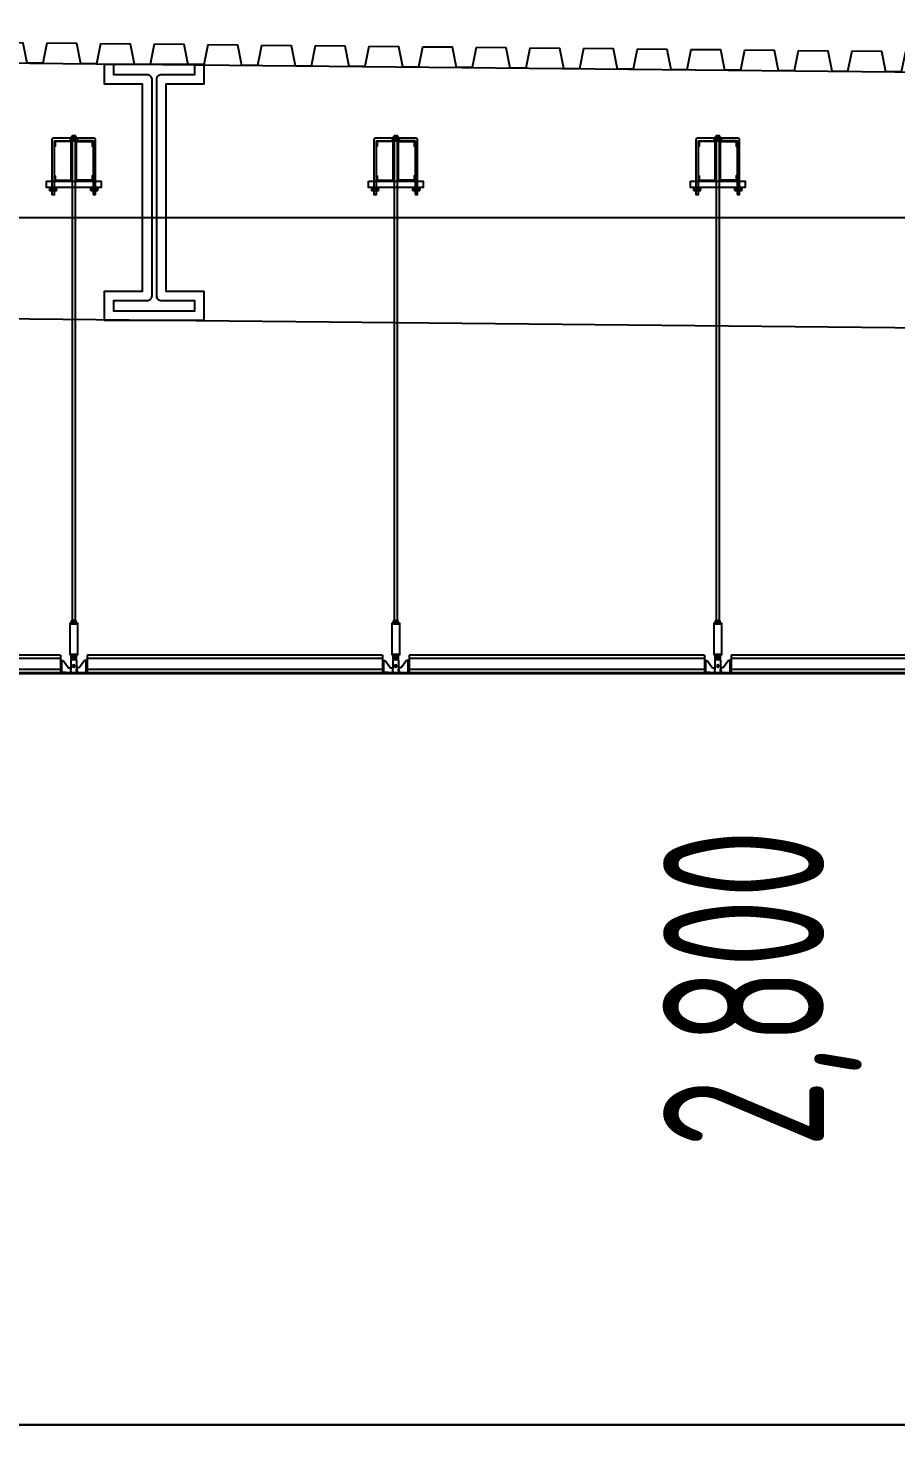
# Model space of a CAD drawing. Header units: millimetres. Extents: x -32710 to 654186, y -254124 to 420220.
# Drawn here: x 285831 to 289062, y 396600 to 401904 of the extents above; entities that cross this region are included whole.
import ezdxf
from ezdxf.xclip import XClip

# ---------------------------------------------------------------- set-up
doc = ezdxf.new("R2010")
doc.units = ezdxf.units.MM
doc.header["$LTSCALE"] = 1000
doc.linetypes.add('TPH12-SEC-@E$0$CENTERK5', pattern=[6.916, 6.667, -0.083, 0.083, -0.083])
for name, color, linetype in [('TPH12-SEC-@E$0$H-SIN', 252, 'TPH12-SEC-@E$0$CENTERK5'), ('TPH12-SEC-@E$0$SIAGE1', 252, 'Continuous'), ('TPH12-SEC-@E$0$SIAGE2', 252, 'Continuous'), ('TPH12-SEC-@E$0$SIAGE3', 252, 'Continuous'), ('TPH12-SEC-@E$0$SIN-M', 252, 'Continuous'), ('TPH12-SEC-@E$0$STEEL2', 252, 'Continuous'), ('TPH12-SEC-@E$0$SUGATA3', 252, 'Continuous'), ('YFM1P-長$0$M-FOUN', 252, 'Continuous'), ('YFSHI-02(E-LINE)$0$SH-LINE-10', 10, 'Continuous'), ('YFSHI-02(E-LINE)$0$SH-LINE-130', 130, 'Continuous'), ('YFSHI-02(E-LINE)$0$SH-LINE-82', 82, 'Continuous')]:
    doc.layers.add(name, color=color, linetype=linetype)
doc.styles.add('TPH12-SEC-@E$0$dim-txt', font='isocp.shx', dxfattribs={"width": 0.7, "bigfont": 'chineset.shx'})
doc.dimstyles.new('TPH12-SEC-@E$0$ARCH-dim-2000', dxfattribs={"dimscale": 2000, "dimtxt": 0.3, "dimasz": 0.1, "dimexe": 0.1, "dimexo": 0.1, "dimgap": 0.05, "dimtad": 1, "dimdec": 0, "dimrnd": 0.1, "dimdsep": 46, "dimlunit": 6, "dimtxsty": 'TPH12-SEC-@E$0$dim-txt', "dimblk": 'TPH12-SEC-@E$0$_Dot', "dimblk1": 'TPH12-SEC-@E$0$_Origin', "dimblk2": 'TPH12-SEC-@E$0$_Origin', "dimcen": 2, "dimclrd": 256, "dimclre": 256, "dimclrt": 256, "dimadec": 0, "dimazin": 0, "dimtfac": 1, "dimtdec": 1, "dimtix": 1, "dimtmove": 2, "dimatfit": 3, "dimldrblk": 'TPH12-SEC-@E$0$_Origin', "dimfxl": 1, "dimtvp": 1, "dimtolj": 1, "dimarcsym": 0})

# ---------------------------------------------------------------- blocks, each defined once
blk = doc.blocks.new('TPH12-SEC-@E$0$_Dot')
at = {"color": 0, "linetype": 'ByBlock', "lineweight": -2}
blk.add_line((-0.5, 0), (-1, 0), dxfattribs=at)
at = {"color": 0, "linetype": 'ByBlock', "const_width": 0.5}
blk.add_lwpolyline([(-0.25, 0, 1), (0.25, 0, 1)], format="xyb", close=True, dxfattribs=at)
blk = doc.blocks.new('*D2634')
at = {"layer": 'DEFPOINTS', "color": 0, "transparency": 16777216}
for p in [(289831.7, 399500), (289201.6, 396700), (289831.7, 396700)]:
    blk.add_point(p, dxfattribs=at)
at = {"layer": 'TPH12-SEC-@E$0$SIN-M', "lineweight": -2, "transparency": 16777216}
for p, q in [((289631.7, 399500), (289001.6, 399500)), ((289201.6, 399300), (289201.6, 396900)), ((289631.7, 396700), (289001.6, 396700))]:
    blk.add_line(p, q, dxfattribs=at)
at = {"layer": 'TPH12-SEC-@E$0$SIN-M', "lineweight": -2, "transparency": 16777216, "xscale": 200, "yscale": 200, "zscale": 200}
for p, rotation in [((289201.6, 399500), 90), ((289201.6, 396700), 270)]:
    blk.add_blockref('TPH12-SEC-@E$0$_Dot', p, dxfattribs=dict(at, rotation=rotation))
at = {"layer": 'TPH12-SEC-@E$0$SIN-M', "transparency": 16777216, "insert": (288566.3, 398325.1), "char_height": 600, "attachment_point": 5, "rotation": 90, "style": 'TPH12-SEC-@E$0$dim-txt'}
blk.add_mtext('\\A1;2,800', dxfattribs=at)
blk = doc.blocks.new('TPH12-SEC-@E$0$_Origin')
at = {"color": 0, "linetype": 'ByBlock', "lineweight": -2}
blk.add_line((0, 0), (-1, 0), dxfattribs=at)
blk.add_circle((0, 0), 0.5, dxfattribs=at)
blk = doc.blocks.new('YFSHI-02(E-LINE)$0$CEILING-A')
for p, q in [((-110, 6.8), (-110, 0)), ((-110, 6.8), (0, 6.8)), ((-110, 5.57), (0, 5.57)), ((0, 6.8), (0, 0)), ((-110, 1.52), (0, 1.52)), ((-110, 0.28), (0, 0.28)), ((-110, 0), (0, 0))]:
    blk.add_line(p, q)
blk = doc.blocks.new('YFSHI-02(E-LINE)$0$1')
for p, q in [((0.45, 5.1), (0, 5.1)), ((0, 5.1), (0, 0)), ((9.4, 0.33), (0, 0.33)), ((0, 0.25), (5.68, 0.25)), ((0, 0), (10, 0)), ((0.45, 4.8), (0.45, 5.1)), ((0.45, 4.8), (1.05, 4.8)), ((0.45, 4.8), (0.45, 0.28)), ((1.05, 4.8), (3, 2.05)), ((2.2, 0), (5, 0)), ((3, 2.05), (3.95, 2.05)), ((3.95, 1.55), (3.75, 0.88)), ((3.75, 0.88), (3.95, 0.88)), ((3.75, 0.88), (3.75, 0.25)), ((3.95, 4.8), (3.95, 2.05)), ((3.95, 2.05), (3.95, 1.55)), ((3.95, 0.88), (3.95, 1.55)), ((3.95, 0.88), (3.95, 0.45)), ((4.25, 5.1), (5.75, 5.1)), ((10, 0.25), (4.32, 0.25)), ((6.05, 4.8), (6.05, 2.05)), ((7, 2.05), (6.05, 2.05)), ((6.05, 2.05), (6.05, 1.55)), ((6.05, 1.55), (6.25, 0.88)), ((6.05, 0.88), (6.05, 1.55)), ((6.25, 0.88), (6.05, 0.88)), ((6.05, 0.88), (6.05, 0.45)), ((6.25, 0.88), (6.25, 0.25)), ((8.95, 4.8), (7, 2.05)), ((7.8, 0.33), (10, 0.33)), ((9.55, 4.8), (8.95, 4.8)), ((9.55, 4.8), (9.55, 5.1)), ((9.55, 5.1), (10, 5.1)), ((9.55, 4.8), (9.55, 0.33)), ((10, 5.1), (10, 0))]:
    blk.add_line(p, q)
blk.add_lwpolyline([(4.3, 5.1), (4.3, 5.4, 0.414214), (4.2, 5.5), (3.96, 5.5, -0.414214), (3.94, 5.52), (3.94, 6.76, -0.414214), (3.98, 6.8), (4.46, 6.8, -0.414214), (4.5, 6.76), (4.5, 6.42, -0.414214), (4.48, 6.4), (4.18, 6.4, 0.414214), (4.16, 6.38), (4.16, 5.8, 0.414214), (4.26, 5.7), (5.74, 5.7, 0.414214), (5.84, 5.8), (5.84, 6.38, 0.414214), (5.82, 6.4), (5.52, 6.4, -0.414214), (5.5, 6.42), (5.5, 6.76, -0.414214), (5.54, 6.8), (6.02, 6.8, -0.414214), (6.06, 6.76), (6.06, 5.52, -0.414214), (6.04, 5.5), (5.8, 5.5, 0.414214), (5.7, 5.4), (5.7, 5.1)], format="xyb")
blk.add_lwpolyline([(4.52, 5.5, 0.414214), (4.42, 5.4), (4.42, 5.2, 0.414214), (4.52, 5.1), (5.48, 5.1, 0.414214), (5.58, 5.2), (5.58, 5.4, 0.414214), (5.48, 5.5)], format="xyb", close=True)
blk.add_circle((5, 2.8), 0.41)
for centre, radius, start, end in [((3.75, 0.45), 0.2, 270, 0), ((4.25, 4.8), 0.3, 90, 180), ((5.75, 4.8), 0.3, 0, 90), ((6.25, 0.45), 0.2, 180, 270)]:
    blk.add_arc(centre, radius, start, end)
blk = doc.blocks.new('YFSHI-02(E-LINE)')
at = {"layer": 'YFSHI-02(E-LINE)$0$SH-LINE-10'}
for p, q in [((286016.5, 401487.3), (285983.5, 401487.3)), ((285983.5, 401485.3), (285983.5, 401487.3)), ((286016.5, 401485.3), (285983.5, 401485.3)), ((285987.3, 401496.1), (285987.3, 401488.5)), ((285987.3, 401496.1), (285987.3, 401488.5)), ((286011.7, 401497.3), (285988.3, 401497.3)), ((286011.7, 401497.3), (285988.3, 401497.3)), ((285990.7, 401496.9), (285988.3, 401496.9)), ((285990.7, 401496.9), (285988.3, 401496.9)), ((285990.7, 401487.7), (285988.3, 401487.7)), ((285990.7, 401487.7), (285988.3, 401487.7)), ((286011.7, 401487.3), (285988.3, 401487.3)), ((285993.2, 401496.1), (285993.2, 401488.5)), ((285993.2, 401496.1), (285993.2, 401488.5)), ((286003.5, 401496.9), (285996.5, 401496.9)), ((286003.5, 401496.9), (285996.5, 401496.9)), ((286003.5, 401487.7), (285996.5, 401487.7)), ((286003.5, 401487.7), (285996.5, 401487.7)), ((286006.8, 401496.1), (286006.8, 401488.5)), ((286006.8, 401496.1), (286006.8, 401488.5)), ((286009.3, 401496.9), (286011.7, 401496.9)), ((286009.3, 401496.9), (286011.7, 401496.9)), ((286009.3, 401487.7), (286011.7, 401487.7)), ((286009.3, 401487.7), (286011.7, 401487.7)), ((286012.7, 401496.1), (286012.7, 401488.5)), ((286012.7, 401496.1), (286012.7, 401488.5)), ((286016.5, 401485.3), (286016.5, 401487.3)), ((287216.5, 401487.3), (287183.5, 401487.3)), ((287183.5, 401485.3), (287183.5, 401487.3)), ((287216.5, 401485.3), (287183.5, 401485.3)), ((287187.3, 401496.1), (287187.3, 401488.5)), ((287187.3, 401496.1), (287187.3, 401488.5)), ((287211.7, 401497.3), (287188.3, 401497.3)), ((287211.7, 401497.3), (287188.3, 401497.3)), ((287190.7, 401496.9), (287188.3, 401496.9)), ((287190.7, 401496.9), (287188.3, 401496.9)), ((287190.7, 401487.7), (287188.3, 401487.7)), ((287190.7, 401487.7), (287188.3, 401487.7)), ((287211.7, 401487.3), (287188.3, 401487.3)), ((287193.2, 401496.1), (287193.2, 401488.5)), ((287193.2, 401496.1), (287193.2, 401488.5)), ((287203.5, 401496.9), (287196.5, 401496.9)), ((287203.5, 401496.9), (287196.5, 401496.9)), ((287203.5, 401487.7), (287196.5, 401487.7)), ((287203.5, 401487.7), (287196.5, 401487.7)), ((287206.8, 401496.1), (287206.8, 401488.5)), ((287206.8, 401496.1), (287206.8, 401488.5)), ((287209.3, 401496.9), (287211.7, 401496.9)), ((287209.3, 401496.9), (287211.7, 401496.9)), ((287209.3, 401487.7), (287211.7, 401487.7)), ((287209.3, 401487.7), (287211.7, 401487.7)), ((287212.7, 401496.1), (287212.7, 401488.5)), ((287212.7, 401496.1), (287212.7, 401488.5)), ((287216.5, 401485.3), (287216.5, 401487.3)), ((288416.5, 401487.3), (288383.5, 401487.3)), ((288383.5, 401485.3), (288383.5, 401487.3)), ((288416.5, 401485.3), (288383.5, 401485.3)), ((288387.3, 401496.1), (288387.3, 401488.5)), ((288387.3, 401496.1), (288387.3, 401488.5)), ((288411.7, 401497.3), (288388.3, 401497.3)), ((288411.7, 401497.3), (288388.3, 401497.3)), ((288390.7, 401496.9), (288388.3, 401496.9)), ((288390.7, 401496.9), (288388.3, 401496.9)), ((288390.7, 401487.7), (288388.3, 401487.7)), ((288390.7, 401487.7), (288388.3, 401487.7)), ((288411.7, 401487.3), (288388.3, 401487.3)), ((288393.2, 401496.1), (288393.2, 401488.5)), ((288393.2, 401496.1), (288393.2, 401488.5)), ((288403.5, 401496.9), (288396.5, 401496.9)), ((288403.5, 401496.9), (288396.5, 401496.9)), ((288403.5, 401487.7), (288396.5, 401487.7)), ((288403.5, 401487.7), (288396.5, 401487.7)), ((288406.8, 401496.1), (288406.8, 401488.5)), ((288406.8, 401496.1), (288406.8, 401488.5)), ((288409.3, 401496.9), (288411.7, 401496.9)), ((288409.3, 401496.9), (288411.7, 401496.9)), ((288409.3, 401487.7), (288411.7, 401487.7)), ((288409.3, 401487.7), (288411.7, 401487.7)), ((288412.7, 401496.1), (288412.7, 401488.5)), ((288412.7, 401496.1), (288412.7, 401488.5)), ((288416.5, 401485.3), (288416.5, 401487.3)), ((285906.7, 401311.6), (285939.8, 401311.6)), ((285906.7, 401311.6), (285906.7, 401309.5)), ((285906.7, 401309.5), (285939.8, 401309.5)), ((285910.6, 401300.8), (285910.6, 401308.3)), ((285910.6, 401300.8), (285910.6, 401308.3)), ((285911.5, 401309.5), (285935, 401309.5)), ((285911.5, 401299.6), (285935, 401299.6)), ((285911.5, 401299.6), (285935, 401299.6)), ((285914, 401309.1), (285911.6, 401309.1)), ((285914, 401309.1), (285911.6, 401309.1)), ((285914, 401299.9), (285911.6, 401299.9)), ((285914, 401299.9), (285911.6, 401299.9)), ((285916.4, 401300.8), (285916.4, 401308.3)), ((285916.4, 401300.8), (285916.4, 401308.3)), ((285919.7, 401309.1), (285926.8, 401309.1)), ((285919.7, 401309.1), (285926.8, 401309.1)), ((285919.7, 401299.9), (285926.8, 401299.9)), ((285919.7, 401299.9), (285926.8, 401299.9)), ((285930, 401300.8), (285930, 401308.3)), ((285930, 401300.8), (285930, 401308.3)), ((285932.5, 401309.1), (285934.9, 401309.1)), ((285932.5, 401309.1), (285934.9, 401309.1)), ((285932.5, 401299.9), (285934.9, 401299.9)), ((285932.5, 401299.9), (285934.9, 401299.9)), ((285935.9, 401300.8), (285935.9, 401308.3)), ((285935.9, 401300.8), (285935.9, 401308.3)), ((285939.8, 401311.6), (285939.8, 401309.5)), ((286060.2, 401311.6), (286093.3, 401311.6)), ((286060.2, 401311.6), (286060.2, 401309.5)), ((286060.2, 401309.5), (286093.3, 401309.5)), ((286064.1, 401300.8), (286064.1, 401308.3)), ((286064.1, 401300.8), (286064.1, 401308.3)), ((286065, 401309.5), (286088.5, 401309.5)), ((286065, 401299.6), (286088.5, 401299.6)), ((286065, 401299.6), (286088.5, 401299.6)), ((286067.5, 401309.1), (286065.1, 401309.1)), ((286067.5, 401309.1), (286065.1, 401309.1)), ((286067.5, 401299.9), (286065.1, 401299.9)), ((286067.5, 401299.9), (286065.1, 401299.9)), ((286070, 401300.8), (286070, 401308.3)), ((286070, 401300.8), (286070, 401308.3)), ((286073.2, 401309.1), (286080.3, 401309.1)), ((286073.2, 401309.1), (286080.3, 401309.1)), ((286073.2, 401299.9), (286080.3, 401299.9)), ((286073.2, 401299.9), (286080.3, 401299.9)), ((286083.6, 401300.8), (286083.6, 401308.3)), ((286083.6, 401300.8), (286083.6, 401308.3)), ((286086, 401309.1), (286088.4, 401309.1)), ((286086, 401309.1), (286088.4, 401309.1)), ((286086, 401299.9), (286088.4, 401299.9)), ((286086, 401299.9), (286088.4, 401299.9)), ((286089.4, 401300.8), (286089.4, 401308.3)), ((286089.4, 401300.8), (286089.4, 401308.3)), ((286093.3, 401311.6), (286093.3, 401309.5)), ((287106.7, 401311.6), (287139.8, 401311.6)), ((287106.7, 401311.6), (287106.7, 401309.5)), ((287106.7, 401309.5), (287139.8, 401309.5)), ((287110.6, 401300.8), (287110.6, 401308.3)), ((287110.6, 401300.8), (287110.6, 401308.3)), ((287111.5, 401309.5), (287135, 401309.5)), ((287111.5, 401299.6), (287135, 401299.6)), ((287111.5, 401299.6), (287135, 401299.6)), ((287114, 401309.1), (287111.6, 401309.1)), ((287114, 401309.1), (287111.6, 401309.1)), ((287114, 401299.9), (287111.6, 401299.9)), ((287114, 401299.9), (287111.6, 401299.9)), ((287116.4, 401300.8), (287116.4, 401308.3)), ((287116.4, 401300.8), (287116.4, 401308.3)), ((287119.7, 401309.1), (287126.8, 401309.1)), ((287119.7, 401309.1), (287126.8, 401309.1)), ((287119.7, 401299.9), (287126.8, 401299.9)), ((287119.7, 401299.9), (287126.8, 401299.9)), ((287130, 401300.8), (287130, 401308.3)), ((287130, 401300.8), (287130, 401308.3)), ((287132.5, 401309.1), (287134.9, 401309.1)), ((287132.5, 401309.1), (287134.9, 401309.1)), ((287132.5, 401299.9), (287134.9, 401299.9)), ((287132.5, 401299.9), (287134.9, 401299.9)), ((287135.9, 401300.8), (287135.9, 401308.3)), ((287135.9, 401300.8), (287135.9, 401308.3)), ((287139.8, 401311.6), (287139.8, 401309.5)), ((287260.2, 401311.6), (287293.3, 401311.6)), ((287260.2, 401311.6), (287260.2, 401309.5)), ((287260.2, 401309.5), (287293.3, 401309.5)), ((287264.1, 401300.8), (287264.1, 401308.3)), ((287264.1, 401300.8), (287264.1, 401308.3)), ((287265, 401309.5), (287288.5, 401309.5)), ((287265, 401299.6), (287288.5, 401299.6)), ((287265, 401299.6), (287288.5, 401299.6)), ((287267.5, 401309.1), (287265.1, 401309.1)), ((287267.5, 401309.1), (287265.1, 401309.1)), ((287267.5, 401299.9), (287265.1, 401299.9)), ((287267.5, 401299.9), (287265.1, 401299.9)), ((287270, 401300.8), (287270, 401308.3)), ((287270, 401300.8), (287270, 401308.3)), ((287273.2, 401309.1), (287280.3, 401309.1)), ((287273.2, 401309.1), (287280.3, 401309.1)), ((287273.2, 401299.9), (287280.3, 401299.9)), ((287273.2, 401299.9), (287280.3, 401299.9)), ((287283.6, 401300.8), (287283.6, 401308.3)), ((287283.6, 401300.8), (287283.6, 401308.3)), ((287286, 401309.1), (287288.4, 401309.1)), ((287286, 401309.1), (287288.4, 401309.1)), ((287286, 401299.9), (287288.4, 401299.9)), ((287286, 401299.9), (287288.4, 401299.9)), ((287289.4, 401300.8), (287289.4, 401308.3)), ((287289.4, 401300.8), (287289.4, 401308.3)), ((287293.3, 401311.6), (287293.3, 401309.5)), ((288306.7, 401311.6), (288339.8, 401311.6)), ((288306.7, 401311.6), (288306.7, 401309.5)), ((288306.7, 401309.5), (288339.8, 401309.5)), ((288310.6, 401300.8), (288310.6, 401308.3)), ((288310.6, 401300.8), (288310.6, 401308.3)), ((288311.5, 401309.5), (288335, 401309.5)), ((288311.5, 401299.6), (288335, 401299.6)), ((288311.5, 401299.6), (288335, 401299.6)), ((288314, 401309.1), (288311.6, 401309.1)), ((288314, 401309.1), (288311.6, 401309.1)), ((288314, 401299.9), (288311.6, 401299.9)), ((288314, 401299.9), (288311.6, 401299.9)), ((288316.4, 401300.8), (288316.4, 401308.3)), ((288316.4, 401300.8), (288316.4, 401308.3)), ((288319.7, 401309.1), (288326.8, 401309.1)), ((288319.7, 401309.1), (288326.8, 401309.1)), ((288319.7, 401299.9), (288326.8, 401299.9)), ((288319.7, 401299.9), (288326.8, 401299.9)), ((288330, 401300.8), (288330, 401308.3)), ((288330, 401300.8), (288330, 401308.3)), ((288332.5, 401309.1), (288334.9, 401309.1)), ((288332.5, 401309.1), (288334.9, 401309.1)), ((288332.5, 401299.9), (288334.9, 401299.9)), ((288332.5, 401299.9), (288334.9, 401299.9)), ((288335.9, 401300.8), (288335.9, 401308.3)), ((288335.9, 401300.8), (288335.9, 401308.3)), ((288339.8, 401311.6), (288339.8, 401309.5)), ((288460.2, 401311.6), (288493.3, 401311.6)), ((288460.2, 401311.6), (288460.2, 401309.5)), ((288460.2, 401309.5), (288493.3, 401309.5)), ((288464.1, 401300.8), (288464.1, 401308.3)), ((288464.1, 401300.8), (288464.1, 401308.3)), ((288465, 401309.5), (288488.5, 401309.5)), ((288465, 401299.6), (288488.5, 401299.6)), ((288465, 401299.6), (288488.5, 401299.6)), ((288467.5, 401309.1), (288465.1, 401309.1)), ((288467.5, 401309.1), (288465.1, 401309.1)), ((288467.5, 401299.9), (288465.1, 401299.9)), ((288467.5, 401299.9), (288465.1, 401299.9)), ((288470, 401300.8), (288470, 401308.3)), ((288470, 401300.8), (288470, 401308.3)), ((288473.2, 401309.1), (288480.3, 401309.1)), ((288473.2, 401309.1), (288480.3, 401309.1)), ((288473.2, 401299.9), (288480.3, 401299.9)), ((288473.2, 401299.9), (288480.3, 401299.9)), ((288483.6, 401300.8), (288483.6, 401308.3)), ((288483.6, 401300.8), (288483.6, 401308.3)), ((288486, 401309.1), (288488.4, 401309.1)), ((288486, 401309.1), (288488.4, 401309.1)), ((288486, 401299.9), (288488.4, 401299.9)), ((288486, 401299.9), (288488.4, 401299.9)), ((288489.4, 401300.8), (288489.4, 401308.3)), ((288489.4, 401300.8), (288489.4, 401308.3)), ((288493.3, 401311.6), (288493.3, 401309.5)), ((285986.6, 399688.5), (286013.4, 399688.5)), ((285986.6, 399688.5), (286013.4, 399688.5)), ((285986.6, 399568), (285986.6, 399688.5)), ((285986.6, 399568), (285986.6, 399688.5)), ((285986.6, 399688.5), (286013.4, 399688.5)), ((285991.5, 399689.3), (285991.5, 399696.1)), ((285991.5, 399689.3), (285991.5, 399696.1)), ((285992.1, 399697), (286007.9, 399697)), ((285992.1, 399697), (286007.9, 399697)), ((285992.1, 399688.5), (286007.9, 399688.5)), ((285992.1, 399688.5), (286007.9, 399688.5)), ((285994.5, 399696.7), (285992.2, 399696.7)), ((285994.5, 399696.7), (285992.2, 399696.7)), ((285994.5, 399688.7), (285992.2, 399688.7)), ((285994.5, 399688.7), (285992.2, 399688.7)), ((285996.2, 399689.3), (285996.2, 399696.1)), ((285996.2, 399689.3), (285996.2, 399696.1)), ((285998.5, 399696.7), (286001.5, 399696.7)), ((285998.5, 399688.7), (286001.5, 399688.7)), ((285998.5, 399688.7), (286001.5, 399688.7)), ((286003.8, 399689.3), (286003.8, 399696.1)), ((286003.8, 399689.3), (286003.8, 399696.1)), ((286005.5, 399696.7), (286007.8, 399696.7)), ((286005.5, 399696.7), (286007.8, 399696.7)), ((286005.5, 399688.7), (286007.8, 399688.7)), ((286005.5, 399688.7), (286007.8, 399688.7)), ((286008.5, 399689.3), (286008.5, 399696.1)), ((286008.5, 399689.3), (286008.5, 399696.1)), ((286013.4, 399688.5), (286013.4, 399568)), ((286013.4, 399688.5), (286013.4, 399568)), ((287186.6, 399688.5), (287213.4, 399688.5)), ((287186.6, 399688.5), (287213.4, 399688.5)), ((287186.6, 399568), (287186.6, 399688.5)), ((287186.6, 399568), (287186.6, 399688.5)), ((287186.6, 399688.5), (287213.4, 399688.5)), ((287191.5, 399689.3), (287191.5, 399696.1)), ((287191.5, 399689.3), (287191.5, 399696.1)), ((287192.1, 399697), (287207.9, 399697)), ((287192.1, 399697), (287207.9, 399697)), ((287192.1, 399688.5), (287207.9, 399688.5)), ((287192.1, 399688.5), (287207.9, 399688.5)), ((287194.5, 399696.7), (287192.2, 399696.7)), ((287194.5, 399696.7), (287192.2, 399696.7)), ((287194.5, 399688.7), (287192.2, 399688.7)), ((287194.5, 399688.7), (287192.2, 399688.7)), ((287196.2, 399689.3), (287196.2, 399696.1)), ((287196.2, 399689.3), (287196.2, 399696.1)), ((287198.5, 399696.7), (287201.5, 399696.7)), ((287198.5, 399688.7), (287201.5, 399688.7)), ((287198.5, 399688.7), (287201.5, 399688.7)), ((287203.8, 399689.3), (287203.8, 399696.1)), ((287203.8, 399689.3), (287203.8, 399696.1)), ((287205.5, 399696.7), (287207.8, 399696.7)), ((287205.5, 399696.7), (287207.8, 399696.7)), ((287205.5, 399688.7), (287207.8, 399688.7)), ((287205.5, 399688.7), (287207.8, 399688.7)), ((287208.5, 399689.3), (287208.5, 399696.1)), ((287208.5, 399689.3), (287208.5, 399696.1)), ((287213.4, 399688.5), (287213.4, 399568)), ((287213.4, 399688.5), (287213.4, 399568)), ((288386.6, 399688.5), (288413.4, 399688.5)), ((288386.6, 399688.5), (288413.4, 399688.5)), ((288386.6, 399568), (288386.6, 399688.5)), ((288386.6, 399568), (288386.6, 399688.5)), ((288386.6, 399688.5), (288413.4, 399688.5)), ((288391.5, 399689.3), (288391.5, 399696.1)), ((288391.5, 399689.3), (288391.5, 399696.1)), ((288392.1, 399697), (288407.9, 399697)), ((288392.1, 399697), (288407.9, 399697)), ((288392.1, 399688.5), (288407.9, 399688.5)), ((288392.1, 399688.5), (288407.9, 399688.5)), ((288394.5, 399696.7), (288392.2, 399696.7)), ((288394.5, 399696.7), (288392.2, 399696.7)), ((288394.5, 399688.7), (288392.2, 399688.7)), ((288394.5, 399688.7), (288392.2, 399688.7)), ((288396.2, 399689.3), (288396.2, 399696.1)), ((288396.2, 399689.3), (288396.2, 399696.1)), ((288398.5, 399696.7), (288401.5, 399696.7)), ((288398.5, 399688.7), (288401.5, 399688.7)), ((288398.5, 399688.7), (288401.5, 399688.7)), ((288403.8, 399689.3), (288403.8, 399696.1)), ((288403.8, 399689.3), (288403.8, 399696.1)), ((288405.5, 399696.7), (288407.8, 399696.7)), ((288405.5, 399696.7), (288407.8, 399696.7)), ((288405.5, 399688.7), (288407.8, 399688.7)), ((288405.5, 399688.7), (288407.8, 399688.7)), ((288408.5, 399689.3), (288408.5, 399696.1)), ((288408.5, 399689.3), (288408.5, 399696.1)), ((288413.4, 399688.5), (288413.4, 399568)), ((288413.4, 399688.5), (288413.4, 399568)), ((286013.4, 399568), (285986.6, 399568)), ((286013.4, 399568), (285986.6, 399568)), ((285992.1, 399558.9), (285992.1, 399563.3)), ((286008.1, 399563.3), (285992.1, 399563.3)), ((285993.2, 399558.9), (285993.2, 399563.3)), ((285995.6, 399563.3), (285995.6, 399563.9)), ((286004.3, 399563.9), (285995.6, 399563.9)), ((285995.8, 399558.9), (285995.8, 399563.3)), ((285995.9, 399563.9), (285995.9, 399568)), ((286004.1, 399563.9), (286004.1, 399568)), ((286004.3, 399563.3), (286004.3, 399563.9)), ((286008.3, 399559), (286008.3, 399563.1)), ((287213.4, 399568), (287186.6, 399568)), ((287213.4, 399568), (287186.6, 399568)), ((287192.1, 399558.9), (287192.1, 399563.3)), ((287208.1, 399563.3), (287192.1, 399563.3)), ((287193.2, 399558.9), (287193.2, 399563.3)), ((287195.6, 399563.3), (287195.6, 399563.9)), ((287204.3, 399563.9), (287195.6, 399563.9)), ((287195.8, 399558.9), (287195.8, 399563.3)), ((287195.9, 399563.9), (287195.9, 399568)), ((287204.1, 399563.9), (287204.1, 399568)), ((287204.3, 399563.3), (287204.3, 399563.9)), ((287208.3, 399559), (287208.3, 399563.1)), ((288413.4, 399568), (288386.6, 399568)), ((288413.4, 399568), (288386.6, 399568)), ((288392.1, 399558.9), (288392.1, 399563.3)), ((288408.1, 399563.3), (288392.1, 399563.3)), ((288393.2, 399558.9), (288393.2, 399563.3)), ((288395.6, 399563.3), (288395.6, 399563.9)), ((288404.3, 399563.9), (288395.6, 399563.9)), ((288395.8, 399558.9), (288395.8, 399563.3)), ((288395.9, 399563.9), (288395.9, 399568)), ((288404.1, 399563.9), (288404.1, 399568)), ((288404.3, 399563.3), (288404.3, 399563.9)), ((288408.3, 399559), (288408.3, 399563.1)), ((286008.3, 399558.9), (285992.1, 399558.9)), ((287208.3, 399558.9), (287192.1, 399558.9)), ((288408.3, 399558.9), (288392.1, 399558.9))]:
    blk.add_line(p, q, dxfattribs=at)
for points in [[(286072, 401285.5), (286081.5, 401285.5), (286081.5, 401311.6), (286081.5, 401489.8, 0.414214), (286076.5, 401494.8), (285923.5, 401494.8, 0.414214), (285918.5, 401489.8), (285918.5, 401285.5), (285928, 401285.5), (285928, 401485.3), (286072, 401485.3)], [(287272, 401285.5), (287281.5, 401285.5), (287281.5, 401311.6), (287281.5, 401489.8, 0.414214), (287276.5, 401494.8), (287123.5, 401494.8, 0.414214), (287118.5, 401489.8), (287118.5, 401285.5), (287128, 401285.5), (287128, 401485.3), (287272, 401485.3)], [(288472, 401285.5), (288481.5, 401285.5), (288481.5, 401311.6), (288481.5, 401489.8, 0.414214), (288476.5, 401494.8), (288323.5, 401494.8, 0.414214), (288318.5, 401489.8), (288318.5, 401285.5), (288328, 401285.5), (288328, 401485.3), (288472, 401485.3)]]:
    blk.add_lwpolyline(points, format="xyb", close=True, dxfattribs=at)
for points in [[(286004.8, 399697), (285995.2, 399697), (285995.2, 401505.3), (286004.8, 401505.3)], [(287204.8, 399697), (287195.2, 399697), (287195.2, 401505.3), (287204.8, 401505.3)], [(288404.8, 399697), (288395.2, 399697), (288395.2, 401505.3), (288404.8, 401505.3)], [(285898.2, 401335.3), (286101.8, 401335.3), (286101.8, 401311.6), (285898.2, 401311.6)], [(287098.2, 401335.3), (287301.8, 401335.3), (287301.8, 401311.6), (287098.2, 401311.6)], [(288298.2, 401335.3), (288501.8, 401335.3), (288501.8, 401311.6), (288298.2, 401311.6)]]:
    blk.add_lwpolyline(points, close=True, dxfattribs=at)
for points in [[(285986.6, 399684.8), (286013.4, 399684.8)], [(285986.6, 399684.8), (286013.4, 399684.8)], [(287186.6, 399684.8), (287213.4, 399684.8)], [(287186.6, 399684.8), (287213.4, 399684.8)], [(288386.6, 399684.8), (288413.4, 399684.8)], [(288386.6, 399684.8), (288413.4, 399684.8)], [(285986.6, 399571.6), (286013.4, 399571.6)], [(285986.6, 399571.6), (286013.4, 399571.6)], [(287186.6, 399571.6), (287213.4, 399571.6)], [(287186.6, 399571.6), (287213.4, 399571.6)], [(288386.6, 399571.6), (288413.4, 399571.6)], [(288386.6, 399571.6), (288413.4, 399571.6)]]:
    blk.add_lwpolyline(points, dxfattribs=at)
for centre, radius, start, end in [((285989.3, 401495.5), 2.1, 120.5681, 163.207), ((285989.3, 401495.5), 2.1, 120.5681, 163.207), ((285989.1, 401495), 2.02, 111.8965, 149.5654), ((285989.1, 401495), 2.02, 111.8965, 149.5654), ((285989.1, 401489.6), 2.02, 210.4346, 248.1035), ((285989.1, 401489.6), 2.02, 210.4346, 248.1035), ((285989.3, 401489.2), 2.1, 196.793, 239.4319), ((285989.3, 401489.2), 2.1, 196.793, 239.4319), ((285989.3, 401488.9), 8.18, 61.7885, 80.1123), ((285989.3, 401488.9), 8.18, 61.7885, 80.1123), ((285989.3, 401495.8), 8.18, 279.8877, 298.2115), ((285989.3, 401495.8), 8.18, 279.8877, 298.2115), ((285997.2, 401487.5), 9.43, 94.1532, 114.8761), ((285997.2, 401487.5), 9.43, 94.1532, 114.8761), ((285997.2, 401497.1), 9.43, 245.1239, 265.8468), ((285997.2, 401497.1), 9.43, 245.1239, 265.8468), ((286002.8, 401487.5), 9.43, 65.1239, 85.8468), ((286002.8, 401487.5), 9.43, 65.1239, 85.8468), ((286002.8, 401497.1), 9.43, 274.1532, 294.8761), ((286002.8, 401497.1), 9.43, 274.1532, 294.8761), ((286010.7, 401488.9), 8.18, 99.8877, 118.2115), ((286010.7, 401488.9), 8.18, 99.8877, 118.2115), ((286010.7, 401495.8), 8.18, 241.7885, 260.1123), ((286010.7, 401495.8), 8.18, 241.7885, 260.1123), ((286010.7, 401495.5), 2.1, 16.793, 59.4319), ((286010.7, 401495.5), 2.1, 16.793, 59.4319), ((286010.9, 401495), 2.02, 30.4346, 68.1035), ((286010.9, 401495), 2.02, 30.4346, 68.1035), ((286010.7, 401489.2), 2.1, 300.5681, 343.207), ((286010.9, 401489.6), 2.02, 291.8965, 329.5654), ((286010.9, 401489.6), 2.02, 291.8965, 329.5654), ((286010.7, 401489.2), 2.1, 300.5681, 343.207), ((287189.3, 401495.5), 2.1, 120.5681, 163.207), ((287189.3, 401495.5), 2.1, 120.5681, 163.207), ((287189.1, 401495), 2.02, 111.8965, 149.5654), ((287189.1, 401495), 2.02, 111.8965, 149.5654), ((287189.1, 401489.6), 2.02, 210.4346, 248.1035), ((287189.1, 401489.6), 2.02, 210.4346, 248.1035), ((287189.3, 401489.2), 2.1, 196.793, 239.4319), ((287189.3, 401489.2), 2.1, 196.793, 239.4319), ((287189.3, 401488.9), 8.18, 61.7885, 80.1123), ((287189.3, 401488.9), 8.18, 61.7885, 80.1123), ((287189.3, 401495.8), 8.18, 279.8877, 298.2115), ((287189.3, 401495.8), 8.18, 279.8877, 298.2115), ((287197.2, 401487.5), 9.43, 94.1532, 114.8761), ((287197.2, 401487.5), 9.43, 94.1532, 114.8761), ((287197.2, 401497.1), 9.43, 245.1239, 265.8468), ((287197.2, 401497.1), 9.43, 245.1239, 265.8468), ((287202.8, 401487.5), 9.43, 65.1239, 85.8468), ((287202.8, 401487.5), 9.43, 65.1239, 85.8468), ((287202.8, 401497.1), 9.43, 274.1532, 294.8761), ((287202.8, 401497.1), 9.43, 274.1532, 294.8761), ((287210.7, 401488.9), 8.18, 99.8877, 118.2115), ((287210.7, 401488.9), 8.18, 99.8877, 118.2115), ((287210.7, 401495.8), 8.18, 241.7885, 260.1123), ((287210.7, 401495.8), 8.18, 241.7885, 260.1123), ((287210.7, 401495.5), 2.1, 16.793, 59.4319), ((287210.7, 401495.5), 2.1, 16.793, 59.4319), ((287210.9, 401495), 2.02, 30.4346, 68.1035), ((287210.9, 401495), 2.02, 30.4346, 68.1035), ((287210.7, 401489.2), 2.1, 300.5681, 343.207), ((287210.9, 401489.6), 2.02, 291.8965, 329.5654), ((287210.9, 401489.6), 2.02, 291.8965, 329.5654), ((287210.7, 401489.2), 2.1, 300.5681, 343.207), ((288389.3, 401495.5), 2.1, 120.5681, 163.207), ((288389.3, 401495.5), 2.1, 120.5681, 163.207), ((288389.1, 401495), 2.02, 111.8965, 149.5654), ((288389.1, 401495), 2.02, 111.8965, 149.5654), ((288389.1, 401489.6), 2.02, 210.4346, 248.1035), ((288389.1, 401489.6), 2.02, 210.4346, 248.1035), ((288389.3, 401489.2), 2.1, 196.793, 239.4319), ((288389.3, 401489.2), 2.1, 196.793, 239.4319), ((288389.3, 401488.9), 8.18, 61.7885, 80.1123), ((288389.3, 401488.9), 8.18, 61.7885, 80.1123), ((288389.3, 401495.8), 8.18, 279.8877, 298.2115), ((288389.3, 401495.8), 8.18, 279.8877, 298.2115), ((288397.2, 401487.5), 9.43, 94.1532, 114.8761), ((288397.2, 401487.5), 9.43, 94.1532, 114.8761), ((288397.2, 401497.1), 9.43, 245.1239, 265.8468), ((288397.2, 401497.1), 9.43, 245.1239, 265.8468), ((288402.8, 401487.5), 9.43, 65.1239, 85.8468), ((288402.8, 401487.5), 9.43, 65.1239, 85.8468), ((288402.8, 401497.1), 9.43, 274.1532, 294.8761), ((288402.8, 401497.1), 9.43, 274.1532, 294.8761), ((288410.7, 401488.9), 8.18, 99.8877, 118.2115), ((288410.7, 401488.9), 8.18, 99.8877, 118.2115), ((288410.7, 401495.8), 8.18, 241.7885, 260.1123), ((288410.7, 401495.8), 8.18, 241.7885, 260.1123), ((288410.7, 401495.5), 2.1, 16.793, 59.4319), ((288410.7, 401495.5), 2.1, 16.793, 59.4319), ((288410.9, 401495), 2.02, 30.4346, 68.1035), ((288410.9, 401495), 2.02, 30.4346, 68.1035), ((288410.7, 401489.2), 2.1, 300.5681, 343.207), ((288410.9, 401489.6), 2.02, 291.8965, 329.5654), ((288410.9, 401489.6), 2.02, 291.8965, 329.5654), ((288410.7, 401489.2), 2.1, 300.5681, 343.207), ((285912.6, 401307.7), 2.1, 120.5681, 163.207), ((285912.6, 401307.7), 2.1, 120.5681, 163.207), ((285912.3, 401307.3), 2.02, 111.8965, 149.5654), ((285912.3, 401307.3), 2.02, 111.8965, 149.5654), ((285912.3, 401301.8), 2.02, 210.4346, 248.1035), ((285912.6, 401301.4), 2.1, 196.793, 239.4319), ((285912.6, 401301.4), 2.1, 196.793, 239.4319), ((285912.3, 401301.8), 2.02, 210.4346, 248.1035), ((285912.6, 401301.1), 8.18, 61.7885, 80.1123), ((285912.6, 401301.1), 8.18, 61.7885, 80.1123), ((285912.6, 401308), 8.18, 279.8877, 298.2115), ((285912.6, 401308), 8.18, 279.8877, 298.2115), ((285920.4, 401299.7), 9.43, 94.1532, 114.8761), ((285920.4, 401299.7), 9.43, 94.1532, 114.8761), ((285920.4, 401309.3), 9.43, 245.1239, 265.8468), ((285920.4, 401309.3), 9.43, 245.1239, 265.8468), ((285926.1, 401299.7), 9.43, 65.1239, 85.8468), ((285926.1, 401299.7), 9.43, 65.1239, 85.8468), ((285926.1, 401309.3), 9.43, 274.1532, 294.8761), ((285926.1, 401309.3), 9.43, 274.1532, 294.8761), ((285933.9, 401301.1), 8.18, 99.8877, 118.2115), ((285933.9, 401301.1), 8.18, 99.8877, 118.2115), ((285933.9, 401308), 8.18, 241.7885, 260.1123), ((285933.9, 401308), 8.18, 241.7885, 260.1123), ((285934.2, 401307.3), 2.02, 30.4346, 68.1035), ((285934.2, 401307.3), 2.02, 30.4346, 68.1035), ((285934.2, 401301.8), 2.02, 291.8965, 329.5654), ((285934.2, 401301.8), 2.02, 291.8965, 329.5654), ((285933.9, 401307.7), 2.1, 16.793, 59.4319), ((285933.9, 401307.7), 2.1, 16.793, 59.4319), ((285933.9, 401301.4), 2.1, 300.5681, 343.207), ((285933.9, 401301.4), 2.1, 300.5681, 343.207), ((286066.1, 401307.7), 2.1, 120.5681, 163.207), ((286066.1, 401307.7), 2.1, 120.5681, 163.207), ((286065.8, 401307.3), 2.02, 111.8965, 149.5654), ((286065.8, 401307.3), 2.02, 111.8965, 149.5654), ((286065.8, 401301.8), 2.02, 210.4346, 248.1035), ((286066.1, 401301.4), 2.1, 196.793, 239.4319), ((286066.1, 401301.4), 2.1, 196.793, 239.4319), ((286065.8, 401301.8), 2.02, 210.4346, 248.1035), ((286066.1, 401301.1), 8.18, 61.7885, 80.1123), ((286066.1, 401301.1), 8.18, 61.7885, 80.1123), ((286066.1, 401308), 8.18, 279.8877, 298.2115), ((286066.1, 401308), 8.18, 279.8877, 298.2115), ((286073.9, 401299.7), 9.43, 94.1532, 114.8761), ((286073.9, 401299.7), 9.43, 94.1532, 114.8761), ((286073.9, 401309.3), 9.43, 245.1239, 265.8468), ((286073.9, 401309.3), 9.43, 245.1239, 265.8468), ((286079.6, 401299.7), 9.43, 65.1239, 85.8468), ((286079.6, 401299.7), 9.43, 65.1239, 85.8468), ((286079.6, 401309.3), 9.43, 274.1532, 294.8761), ((286079.6, 401309.3), 9.43, 274.1532, 294.8761), ((286087.4, 401301.1), 8.18, 99.8877, 118.2115), ((286087.4, 401301.1), 8.18, 99.8877, 118.2115), ((286087.4, 401308), 8.18, 241.7885, 260.1123), ((286087.4, 401308), 8.18, 241.7885, 260.1123), ((286087.7, 401307.3), 2.02, 30.4346, 68.1035), ((286087.7, 401307.3), 2.02, 30.4346, 68.1035), ((286087.7, 401301.8), 2.02, 291.8965, 329.5654), ((286087.7, 401301.8), 2.02, 291.8965, 329.5654), ((286087.4, 401307.7), 2.1, 16.793, 59.4319), ((286087.4, 401307.7), 2.1, 16.793, 59.4319), ((286087.4, 401301.4), 2.1, 300.5681, 343.207), ((286087.4, 401301.4), 2.1, 300.5681, 343.207), ((287112.6, 401307.7), 2.1, 120.5681, 163.207), ((287112.6, 401307.7), 2.1, 120.5681, 163.207), ((287112.3, 401307.3), 2.02, 111.8965, 149.5654), ((287112.3, 401307.3), 2.02, 111.8965, 149.5654), ((287112.3, 401301.8), 2.02, 210.4346, 248.1035), ((287112.6, 401301.4), 2.1, 196.793, 239.4319), ((287112.6, 401301.4), 2.1, 196.793, 239.4319), ((287112.3, 401301.8), 2.02, 210.4346, 248.1035), ((287112.6, 401301.1), 8.18, 61.7885, 80.1123), ((287112.6, 401301.1), 8.18, 61.7885, 80.1123), ((287112.6, 401308), 8.18, 279.8877, 298.2115), ((287112.6, 401308), 8.18, 279.8877, 298.2115), ((287120.4, 401299.7), 9.43, 94.1532, 114.8761), ((287120.4, 401299.7), 9.43, 94.1532, 114.8761), ((287120.4, 401309.3), 9.43, 245.1239, 265.8468), ((287120.4, 401309.3), 9.43, 245.1239, 265.8468), ((287126.1, 401299.7), 9.43, 65.1239, 85.8468), ((287126.1, 401299.7), 9.43, 65.1239, 85.8468), ((287126.1, 401309.3), 9.43, 274.1532, 294.8761), ((287126.1, 401309.3), 9.43, 274.1532, 294.8761), ((287133.9, 401301.1), 8.18, 99.8877, 118.2115), ((287133.9, 401301.1), 8.18, 99.8877, 118.2115), ((287133.9, 401308), 8.18, 241.7885, 260.1123), ((287133.9, 401308), 8.18, 241.7885, 260.1123), ((287134.2, 401307.3), 2.02, 30.4346, 68.1035), ((287134.2, 401307.3), 2.02, 30.4346, 68.1035), ((287134.2, 401301.8), 2.02, 291.8965, 329.5654), ((287134.2, 401301.8), 2.02, 291.8965, 329.5654), ((287133.9, 401307.7), 2.1, 16.793, 59.4319), ((287133.9, 401307.7), 2.1, 16.793, 59.4319), ((287133.9, 401301.4), 2.1, 300.5681, 343.207), ((287133.9, 401301.4), 2.1, 300.5681, 343.207), ((287266.1, 401307.7), 2.1, 120.5681, 163.207), ((287266.1, 401307.7), 2.1, 120.5681, 163.207), ((287265.8, 401307.3), 2.02, 111.8965, 149.5654), ((287265.8, 401307.3), 2.02, 111.8965, 149.5654), ((287265.8, 401301.8), 2.02, 210.4346, 248.1035), ((287266.1, 401301.4), 2.1, 196.793, 239.4319), ((287266.1, 401301.4), 2.1, 196.793, 239.4319), ((287265.8, 401301.8), 2.02, 210.4346, 248.1035), ((287266.1, 401301.1), 8.18, 61.7885, 80.1123), ((287266.1, 401301.1), 8.18, 61.7885, 80.1123), ((287266.1, 401308), 8.18, 279.8877, 298.2115), ((287266.1, 401308), 8.18, 279.8877, 298.2115), ((287273.9, 401299.7), 9.43, 94.1532, 114.8761), ((287273.9, 401299.7), 9.43, 94.1532, 114.8761), ((287273.9, 401309.3), 9.43, 245.1239, 265.8468), ((287273.9, 401309.3), 9.43, 245.1239, 265.8468), ((287279.6, 401299.7), 9.43, 65.1239, 85.8468), ((287279.6, 401299.7), 9.43, 65.1239, 85.8468), ((287279.6, 401309.3), 9.43, 274.1532, 294.8761), ((287279.6, 401309.3), 9.43, 274.1532, 294.8761), ((287287.4, 401301.1), 8.18, 99.8877, 118.2115), ((287287.4, 401301.1), 8.18, 99.8877, 118.2115), ((287287.4, 401308), 8.18, 241.7885, 260.1123), ((287287.4, 401308), 8.18, 241.7885, 260.1123), ((287287.7, 401307.3), 2.02, 30.4346, 68.1035), ((287287.7, 401307.3), 2.02, 30.4346, 68.1035), ((287287.7, 401301.8), 2.02, 291.8965, 329.5654), ((287287.7, 401301.8), 2.02, 291.8965, 329.5654), ((287287.4, 401307.7), 2.1, 16.793, 59.4319), ((287287.4, 401307.7), 2.1, 16.793, 59.4319), ((287287.4, 401301.4), 2.1, 300.5681, 343.207), ((287287.4, 401301.4), 2.1, 300.5681, 343.207), ((288312.6, 401307.7), 2.1, 120.5681, 163.207), ((288312.6, 401307.7), 2.1, 120.5681, 163.207), ((288312.3, 401307.3), 2.02, 111.8965, 149.5654), ((288312.3, 401307.3), 2.02, 111.8965, 149.5654), ((288312.3, 401301.8), 2.02, 210.4346, 248.1035), ((288312.6, 401301.4), 2.1, 196.793, 239.4319), ((288312.6, 401301.4), 2.1, 196.793, 239.4319), ((288312.3, 401301.8), 2.02, 210.4346, 248.1035), ((288312.6, 401301.1), 8.18, 61.7885, 80.1123), ((288312.6, 401301.1), 8.18, 61.7885, 80.1123), ((288312.6, 401308), 8.18, 279.8877, 298.2115), ((288312.6, 401308), 8.18, 279.8877, 298.2115), ((288320.4, 401299.7), 9.43, 94.1532, 114.8761), ((288320.4, 401299.7), 9.43, 94.1532, 114.8761), ((288320.4, 401309.3), 9.43, 245.1239, 265.8468), ((288320.4, 401309.3), 9.43, 245.1239, 265.8468), ((288326.1, 401299.7), 9.43, 65.1239, 85.8468), ((288326.1, 401299.7), 9.43, 65.1239, 85.8468), ((288326.1, 401309.3), 9.43, 274.1532, 294.8761), ((288326.1, 401309.3), 9.43, 274.1532, 294.8761), ((288333.9, 401301.1), 8.18, 99.8877, 118.2115), ((288333.9, 401301.1), 8.18, 99.8877, 118.2115), ((288333.9, 401308), 8.18, 241.7885, 260.1123), ((288333.9, 401308), 8.18, 241.7885, 260.1123), ((288334.2, 401307.3), 2.02, 30.4346, 68.1035), ((288334.2, 401307.3), 2.02, 30.4346, 68.1035), ((288334.2, 401301.8), 2.02, 291.8965, 329.5654), ((288334.2, 401301.8), 2.02, 291.8965, 329.5654), ((288333.9, 401307.7), 2.1, 16.793, 59.4319), ((288333.9, 401307.7), 2.1, 16.793, 59.4319), ((288333.9, 401301.4), 2.1, 300.5681, 343.207), ((288333.9, 401301.4), 2.1, 300.5681, 343.207), ((288466.1, 401307.7), 2.1, 120.5681, 163.207), ((288466.1, 401307.7), 2.1, 120.5681, 163.207), ((288465.8, 401307.3), 2.02, 111.8965, 149.5654), ((288465.8, 401307.3), 2.02, 111.8965, 149.5654), ((288465.8, 401301.8), 2.02, 210.4346, 248.1035), ((288466.1, 401301.4), 2.1, 196.793, 239.4319), ((288466.1, 401301.4), 2.1, 196.793, 239.4319), ((288465.8, 401301.8), 2.02, 210.4346, 248.1035), ((288466.1, 401301.1), 8.18, 61.7885, 80.1123), ((288466.1, 401301.1), 8.18, 61.7885, 80.1123), ((288466.1, 401308), 8.18, 279.8877, 298.2115), ((288466.1, 401308), 8.18, 279.8877, 298.2115), ((288473.9, 401299.7), 9.43, 94.1532, 114.8761), ((288473.9, 401299.7), 9.43, 94.1532, 114.8761), ((288473.9, 401309.3), 9.43, 245.1239, 265.8468), ((288473.9, 401309.3), 9.43, 245.1239, 265.8468), ((288479.6, 401299.7), 9.43, 65.1239, 85.8468), ((288479.6, 401299.7), 9.43, 65.1239, 85.8468), ((288479.6, 401309.3), 9.43, 274.1532, 294.8761), ((288479.6, 401309.3), 9.43, 274.1532, 294.8761), ((288487.4, 401301.1), 8.18, 99.8877, 118.2115), ((288487.4, 401301.1), 8.18, 99.8877, 118.2115), ((288487.4, 401308), 8.18, 241.7885, 260.1123), ((288487.4, 401308), 8.18, 241.7885, 260.1123), ((288487.7, 401307.3), 2.02, 30.4346, 68.1035), ((288487.7, 401307.3), 2.02, 30.4346, 68.1035), ((288487.7, 401301.8), 2.02, 291.8965, 329.5654), ((288487.7, 401301.8), 2.02, 291.8965, 329.5654), ((288487.4, 401307.7), 2.1, 16.793, 59.4319), ((288487.4, 401307.7), 2.1, 16.793, 59.4319), ((288487.4, 401301.4), 2.1, 300.5681, 343.207), ((288487.4, 401301.4), 2.1, 300.5681, 343.207), ((285992.9, 399695.7), 1.46, 120.5681, 163.207), ((285992.9, 399695.7), 1.46, 120.5681, 163.207), ((285992.7, 399695.4), 1.4, 111.8965, 149.5654), ((285992.7, 399695.4), 1.4, 111.8965, 149.5654), ((285992.9, 399689.7), 1.46, 196.793, 239.4319), ((285992.7, 399690), 1.4, 210.4346, 248.1035), ((285992.7, 399690), 1.4, 210.4346, 248.1035), ((285992.9, 399689.7), 1.46, 196.793, 239.4319), ((285993.6, 399691.1), 5.67, 61.7885, 80.1123), ((285993.6, 399691.1), 5.67, 61.7885, 80.1123), ((285993.6, 399694.3), 5.67, 279.8877, 298.2115), ((285993.6, 399694.3), 5.67, 279.8877, 298.2115), ((285999, 399690.2), 6.54, 94.1532, 114.8761), ((285999, 399690.2), 6.54, 94.1532, 114.8761), ((285999, 399695.2), 6.54, 245.1239, 265.8468), ((285999, 399695.2), 6.54, 245.1239, 265.8468), ((286001, 399690.2), 6.54, 65.1239, 85.8468), ((286001, 399690.2), 6.54, 65.1239, 85.8468), ((286001, 399695.2), 6.54, 274.1532, 294.8761), ((286001, 399695.2), 6.54, 274.1532, 294.8761), ((286006.4, 399691.1), 5.67, 99.8877, 118.2115), ((286006.4, 399691.1), 5.67, 99.8877, 118.2115), ((286006.4, 399694.3), 5.67, 241.7885, 260.1123), ((286006.4, 399694.3), 5.67, 241.7885, 260.1123), ((286007.3, 399695.4), 1.4, 30.4346, 68.1035), ((286007.3, 399695.4), 1.4, 30.4346, 68.1035), ((286007.3, 399690), 1.4, 291.8965, 329.5654), ((286007.3, 399690), 1.4, 291.8965, 329.5654), ((286007.1, 399695.7), 1.46, 16.793, 59.4319), ((286007.1, 399695.7), 1.46, 16.793, 59.4319), ((286007.1, 399689.7), 1.46, 300.5681, 343.207), ((286007.1, 399689.7), 1.46, 300.5681, 343.207), ((287192.9, 399695.7), 1.46, 120.5681, 163.207), ((287192.9, 399695.7), 1.46, 120.5681, 163.207), ((287192.7, 399695.4), 1.4, 111.8965, 149.5654), ((287192.7, 399695.4), 1.4, 111.8965, 149.5654), ((287192.9, 399689.7), 1.46, 196.793, 239.4319), ((287192.7, 399690), 1.4, 210.4346, 248.1035), ((287192.7, 399690), 1.4, 210.4346, 248.1035), ((287192.9, 399689.7), 1.46, 196.793, 239.4319), ((287193.6, 399691.1), 5.67, 61.7885, 80.1123), ((287193.6, 399691.1), 5.67, 61.7885, 80.1123), ((287193.6, 399694.3), 5.67, 279.8877, 298.2115), ((287193.6, 399694.3), 5.67, 279.8877, 298.2115), ((287199, 399690.2), 6.54, 94.1532, 114.8761), ((287199, 399690.2), 6.54, 94.1532, 114.8761), ((287199, 399695.2), 6.54, 245.1239, 265.8468), ((287199, 399695.2), 6.54, 245.1239, 265.8468), ((287201, 399690.2), 6.54, 65.1239, 85.8468), ((287201, 399690.2), 6.54, 65.1239, 85.8468), ((287201, 399695.2), 6.54, 274.1532, 294.8761), ((287201, 399695.2), 6.54, 274.1532, 294.8761), ((287206.4, 399691.1), 5.67, 99.8877, 118.2115), ((287206.4, 399691.1), 5.67, 99.8877, 118.2115), ((287206.4, 399694.3), 5.67, 241.7885, 260.1123), ((287206.4, 399694.3), 5.67, 241.7885, 260.1123), ((287207.3, 399695.4), 1.4, 30.4346, 68.1035), ((287207.3, 399695.4), 1.4, 30.4346, 68.1035), ((287207.3, 399690), 1.4, 291.8965, 329.5654), ((287207.3, 399690), 1.4, 291.8965, 329.5654), ((287207.1, 399695.7), 1.46, 16.793, 59.4319), ((287207.1, 399695.7), 1.46, 16.793, 59.4319), ((287207.1, 399689.7), 1.46, 300.5681, 343.207), ((287207.1, 399689.7), 1.46, 300.5681, 343.207), ((288392.9, 399695.7), 1.46, 120.5681, 163.207), ((288392.9, 399695.7), 1.46, 120.5681, 163.207), ((288392.7, 399695.4), 1.4, 111.8965, 149.5654), ((288392.7, 399695.4), 1.4, 111.8965, 149.5654), ((288392.9, 399689.7), 1.46, 196.793, 239.4319), ((288392.7, 399690), 1.4, 210.4346, 248.1035), ((288392.7, 399690), 1.4, 210.4346, 248.1035), ((288392.9, 399689.7), 1.46, 196.793, 239.4319), ((288393.6, 399691.1), 5.67, 61.7885, 80.1123), ((288393.6, 399691.1), 5.67, 61.7885, 80.1123), ((288393.6, 399694.3), 5.67, 279.8877, 298.2115), ((288393.6, 399694.3), 5.67, 279.8877, 298.2115), ((288399, 399690.2), 6.54, 94.1532, 114.8761), ((288399, 399690.2), 6.54, 94.1532, 114.8761), ((288399, 399695.2), 6.54, 245.1239, 265.8468), ((288399, 399695.2), 6.54, 245.1239, 265.8468), ((288401, 399690.2), 6.54, 65.1239, 85.8468), ((288401, 399690.2), 6.54, 65.1239, 85.8468), ((288401, 399695.2), 6.54, 274.1532, 294.8761), ((288401, 399695.2), 6.54, 274.1532, 294.8761), ((288406.4, 399691.1), 5.67, 99.8877, 118.2115), ((288406.4, 399691.1), 5.67, 99.8877, 118.2115), ((288406.4, 399694.3), 5.67, 241.7885, 260.1123), ((288406.4, 399694.3), 5.67, 241.7885, 260.1123), ((288407.3, 399695.4), 1.4, 30.4346, 68.1035), ((288407.3, 399695.4), 1.4, 30.4346, 68.1035), ((288407.3, 399690), 1.4, 291.8965, 329.5654), ((288407.3, 399690), 1.4, 291.8965, 329.5654), ((288407.1, 399695.7), 1.46, 16.793, 59.4319), ((288407.1, 399695.7), 1.46, 16.793, 59.4319), ((288407.1, 399689.7), 1.46, 300.5681, 343.207), ((288407.1, 399689.7), 1.46, 300.5681, 343.207), ((285997.4, 399561.1), 5.76, 157.8828, 180.1952), ((286005.9, 399561.2), 2.29, 356.5141, 63.2222), ((286005.9, 399561.2), 2.29, 356.5141, 63.2222), ((286008.1, 399563.1), 0.2, 0, 90), ((287197.4, 399561.1), 5.76, 157.8828, 180.1952), ((287205.9, 399561.2), 2.29, 356.5141, 63.2222), ((287205.9, 399561.2), 2.29, 356.5141, 63.2222), ((287208.1, 399563.1), 0.2, 0, 90), ((288397.4, 399561.1), 5.76, 157.8828, 180.1952), ((288405.9, 399561.2), 2.29, 356.5141, 63.2222), ((288405.9, 399561.2), 2.29, 356.5141, 63.2222), ((288408.1, 399563.1), 0.2, 0, 90), ((285997.4, 399561.1), 5.76, 179.8048, 202.1172), ((286005.9, 399561), 2.29, 296.7778, 3.4859), ((286008.3, 399559), 0.0625, 270, 0), ((287197.4, 399561.1), 5.76, 179.8048, 202.1172), ((287205.9, 399561), 2.29, 296.7778, 3.4859), ((287208.3, 399559), 0.0625, 270, 0), ((288397.4, 399561.1), 5.76, 179.8048, 202.1172), ((288405.9, 399561), 2.29, 296.7778, 3.4859), ((288408.3, 399559), 0.0625, 270, 0)]:
    blk.add_arc(centre, radius, start, end, dxfattribs=at)
at = {"layer": 'YFSHI-02(E-LINE)$0$SH-LINE-130'}
for points in [[(285990, 401338.3), (285990, 401482.3), (285931, 401482.3), (285931, 401465.3), (285928, 401465.3), (285928, 401485.3), (285993, 401485.3), (285993, 401335.3), (285928, 401335.3), (285928, 401355.3), (285931, 401355.3), (285931, 401338.3)], [(286010, 401338.3), (286010, 401482.3), (286069, 401482.3), (286069, 401465.3), (286072, 401465.3), (286072, 401485.3), (286007, 401485.3), (286007, 401335.3), (286072, 401335.3), (286072, 401355.3), (286069, 401355.3), (286069, 401338.3)], [(287190, 401338.3), (287190, 401482.3), (287131, 401482.3), (287131, 401465.3), (287128, 401465.3), (287128, 401485.3), (287193, 401485.3), (287193, 401335.3), (287128, 401335.3), (287128, 401355.3), (287131, 401355.3), (287131, 401338.3)], [(287210, 401338.3), (287210, 401482.3), (287269, 401482.3), (287269, 401465.3), (287272, 401465.3), (287272, 401485.3), (287207, 401485.3), (287207, 401335.3), (287272, 401335.3), (287272, 401355.3), (287269, 401355.3), (287269, 401338.3)], [(288390, 401338.3), (288390, 401482.3), (288331, 401482.3), (288331, 401465.3), (288328, 401465.3), (288328, 401485.3), (288393, 401485.3), (288393, 401335.3), (288328, 401335.3), (288328, 401355.3), (288331, 401355.3), (288331, 401338.3)], [(288410, 401338.3), (288410, 401482.3), (288469, 401482.3), (288469, 401465.3), (288472, 401465.3), (288472, 401485.3), (288407, 401485.3), (288407, 401335.3), (288472, 401335.3), (288472, 401355.3), (288469, 401355.3), (288469, 401338.3)]]:
    blk.add_lwpolyline(points, close=True, dxfattribs=at)
at = {"layer": 'YFSHI-02(E-LINE)$0$SH-LINE-82', "xscale": -10, "yscale": 10, "zscale": 10}
for name, p in [('YFSHI-02(E-LINE)$0$CEILING-A', (284850, 399500)), ('YFSHI-02(E-LINE)$0$1', (286050, 399500)), ('YFSHI-02(E-LINE)$0$CEILING-A', (286050, 399500)), ('YFSHI-02(E-LINE)$0$1', (287250, 399500)), ('YFSHI-02(E-LINE)$0$CEILING-A', (287250, 399500)), ('YFSHI-02(E-LINE)$0$1', (288450, 399500)), ('YFSHI-02(E-LINE)$0$CEILING-A', (288450, 399500))]:
    blk.add_blockref(name, p, dxfattribs=at)
blk = doc.blocks.new('YFM1P-長')
at = {"layer": 'YFM1P-長$0$M-FOUN', "color": 1}
blk.add_line((273100.5, 401200), (290800, 401200), dxfattribs=at)
blk = doc.blocks.new('TPH12-SEC-@E')
at = {"layer": 'TPH12-SEC-@E$0$H-SIN'}
blk.add_line((298929.6, 396700), (18729.6, 396700), dxfattribs=at)
at = {"layer": 'TPH12-SEC-@E$0$SIAGE1'}
for p, q in [((281500, 399500), (290950, 399500)), ((272400, 396700), (291090, 396700))]:
    blk.add_line(p, q, dxfattribs=at)
at = {"layer": 'TPH12-SEC-@E$0$SIAGE2'}
for points in [[(285899.9, 401849), (285884.2, 401774.2), (285826.2, 401774.7), (285811.9, 401849.9), (285700, 401851)], [(286099.9, 401847), (286084.2, 401772.2), (286026.2, 401772.7), (286011.9, 401847.9), (285899.9, 401849)], [(286299.9, 401845), (286284.2, 401770.2), (286226.2, 401770.7), (286211.9, 401845.9), (286099.9, 401847)], [(286499.9, 401843), (286484.2, 401768.2), (286426.2, 401768.7), (286411.9, 401843.9), (286299.9, 401845)], [(286699.9, 401841), (286684.2, 401766.2), (286626.2, 401766.7), (286611.9, 401841.9), (286499.9, 401843)], [(286899.9, 401839), (286884.1, 401764.2), (286826.1, 401764.7), (286811.9, 401839.9), (286699.9, 401841)], [(287099.9, 401837), (287084.1, 401762.2), (287026.1, 401762.7), (287011.9, 401837.9), (286899.9, 401839)], [(287299.9, 401835), (287284.1, 401760.2), (287226.1, 401760.7), (287211.9, 401835.9), (287099.9, 401837)], [(287499.9, 401833), (287484.1, 401758.2), (287426.1, 401758.7), (287411.9, 401833.9), (287299.9, 401835)], [(287699.9, 401831), (287684.1, 401756.2), (287626.1, 401756.7), (287611.9, 401831.9), (287499.9, 401833)], [(287899.8, 401829), (287884.1, 401754.2), (287826.1, 401754.7), (287811.8, 401829.9), (287699.9, 401831)], [(288099.8, 401827), (288084.1, 401752.2), (288026.1, 401752.7), (288011.8, 401827.9), (287899.8, 401829)], [(288299.8, 401825), (288284.1, 401750.2), (288226.1, 401750.7), (288211.8, 401825.9), (288099.8, 401827)], [(288499.8, 401823), (288484.1, 401748.2), (288426.1, 401748.7), (288411.8, 401823.9), (288299.8, 401825)], [(288699.8, 401821), (288684.1, 401746.2), (288626.1, 401746.7), (288611.8, 401821.9), (288499.8, 401823)], [(288899.8, 401819), (288884, 401744.2), (288826, 401744.7), (288811.8, 401819.9), (288699.8, 401821)], [(289099.8, 401817), (289084, 401742.2), (289026, 401742.7), (289011.8, 401817.9), (288899.8, 401819)]]:
    blk.add_lwpolyline(points, dxfattribs=at)
at = {"layer": 'TPH12-SEC-@E$0$SIAGE3'}
blk.add_lwpolyline([(286486.5, 401770), (286113.5, 401770), (286113.5, 401698), (286255.5, 401698), (286255.5, 400924), (286113.5, 400924), (286113.5, 400817), (286486.5, 400817), (286486.5, 400924), (286344.5, 400924), (286344.5, 401698), (286486.5, 401698)], close=True, dxfattribs=at)
at = {"layer": 'TPH12-SEC-@E$0$STEEL2'}
blk.add_lwpolyline([(286451.5, 401770), (286148.5, 401770), (286148.5, 401733), (286272.5, 401733, -0.414214), (286290.5, 401715), (286290.5, 400907, -0.414214), (286272.5, 400889), (286148.5, 400889), (286148.5, 400852), (286451.5, 400852), (286451.5, 400889), (286327.5, 400889, -0.414214), (286309.5, 400907), (286309.5, 401715, -0.414214), (286327.5, 401733), (286451.5, 401733)], format="xyb", close=True, dxfattribs=at)
at = {"layer": 'TPH12-SEC-@E$0$SUGATA3'}
for p, q in [((272884.8, 401904.2), (290730, 401725.7)), ((282150, 400858.5), (290450, 400775.5))]:
    blk.add_line(p, q, dxfattribs=at)
at = {"layer": 'TPH12-SEC-@E$0$SIN-M'}
dim = blk.add_linear_dim(base=(289201.6, 396700), p1=(289831.7, 399500), p2=(289831.7, 396700), angle=90, dimstyle='TPH12-SEC-@E$0$ARCH-dim-2000', dxfattribs=at)
dim.commit()
dim.dimension.update_dxf_attribs({"geometry": '*D2634', "text_midpoint": (288566.3, 398325.1), "dimtype": 128})

msp = doc.modelspace()

# ---------------------------------------------------------------- block references
msp.add_blockref('TPH12-SEC-@E', (0, 0))
ref = msp.add_blockref('YFM1P-長', (0, 0))
XClip(ref).set_block_clipping_path([(188201.2783815574, 355635.7797075855), (305020.60558715, 413217.0386999981)])
ref = msp.add_blockref('YFSHI-02(E-LINE)', (0, 0))
XClip(ref).set_block_clipping_path([(193435.9728033519, 355635.7797075855), (305020.60558715, 413217.0386999981)])

doc.saveas('drawing.dxf')
